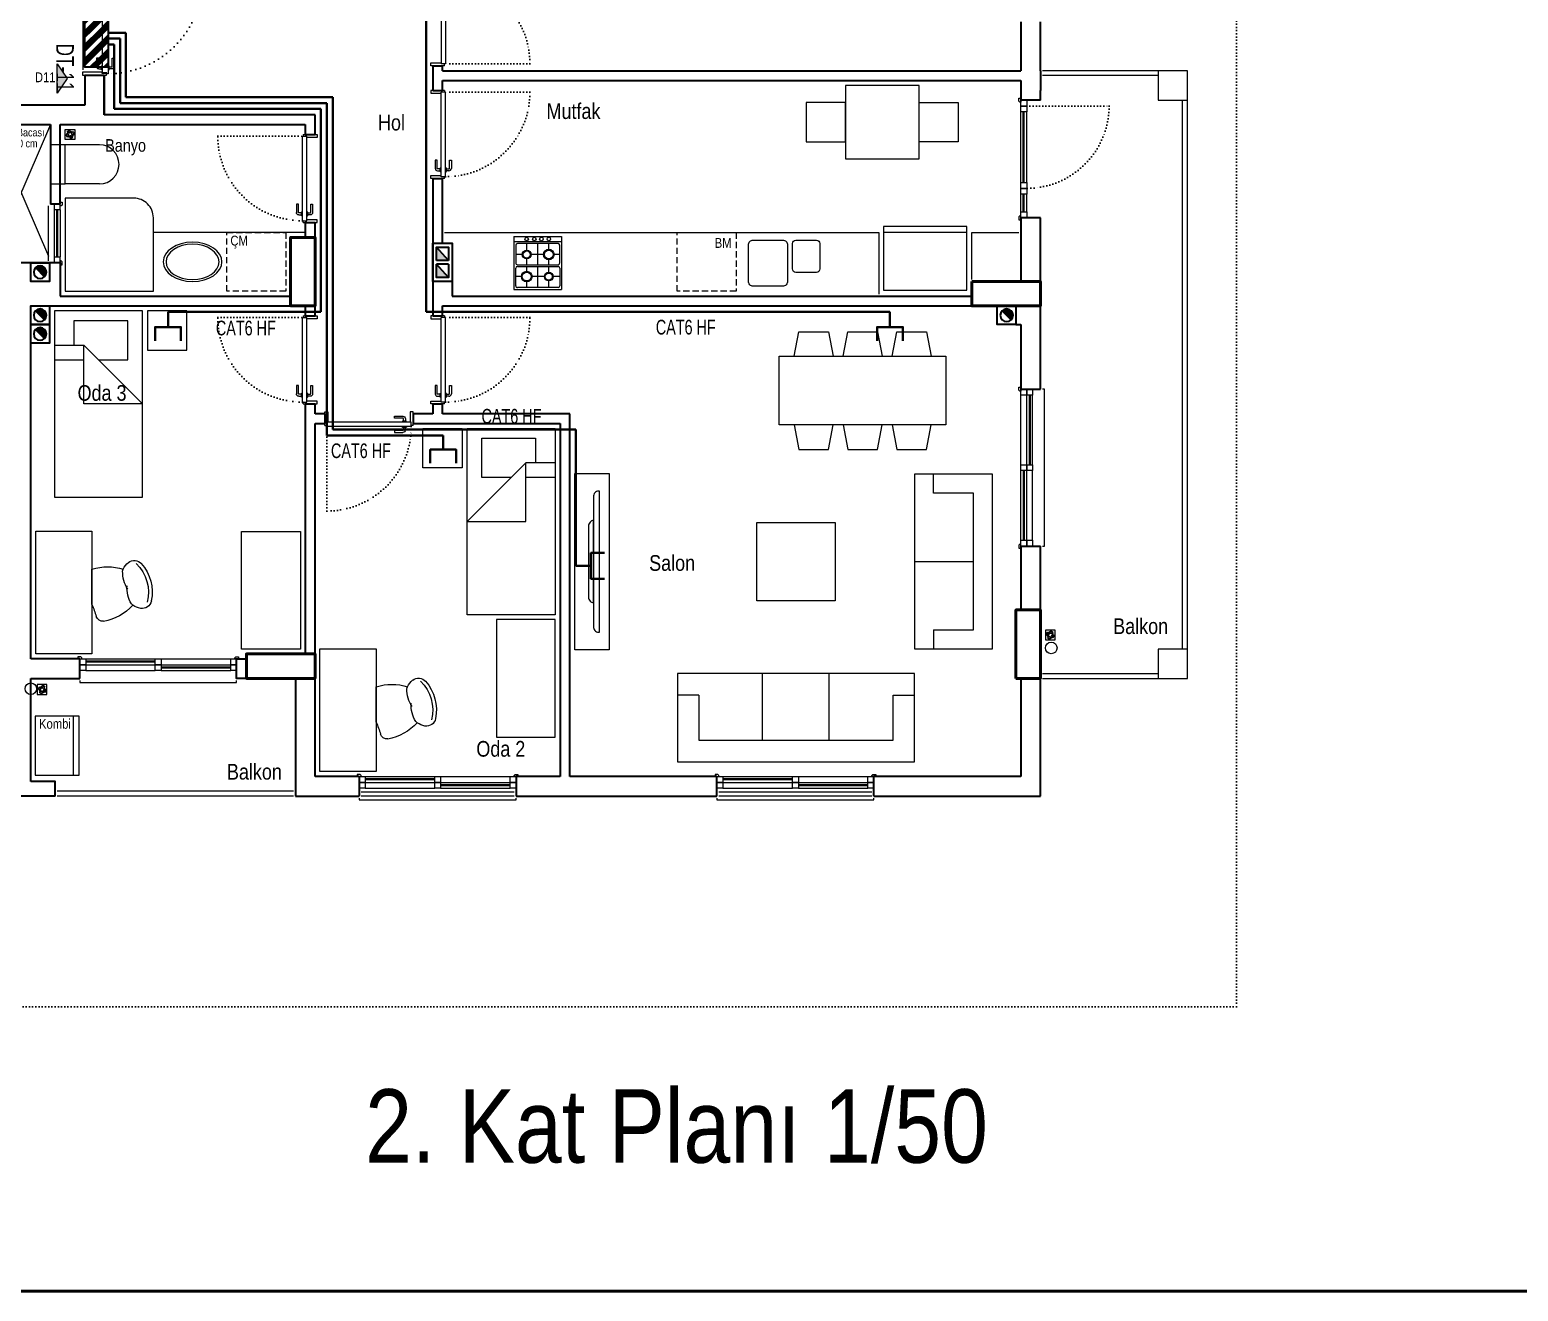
# Model space of a CAD drawing. Header units: millimetres. Extents: x 1852829 to 1882754, y -270850 to -231658.
# Drawn here: x 1865972 to 1867490, y -259851 to -258564 of the extents above; entities that cross this region are included whole.
import ezdxf
from ezdxf.enums import TextEntityAlignment as Align

# ---------------------------------------------------------------- set-up
doc = ezdxf.new("R2010")
doc.units = ezdxf.units.MM
for name, pattern in [('CONTINOUS', [0]), ('CONTINU', [0]), ('DOT', [0.25, 0, -0.25]), ('izdüşüm arka', [3.175, 0, -3.175]), ('izdüşüm ön', [9.525, 6.35, -3.175])]:
    doc.linetypes.add(name, pattern=pattern)
for name, color, linetype, lineweight in [('a_ba', 6, 'Continuous', 50), ('a_doğrama', 251, 'Continuous', 20), ('a_duvar', 251, 'Continuous', 35), ('a_görünüş', 32, 'Continuous', 25), ('a_görünüş_ince', 8, 'Continuous', 20), ('a_izdüşüm_arka', 251, 'izdüşüm arka', 30), ('a_izdüşüm_ön', 6, 'izdüşüm ön', 9), ('a_not_mahal', 253, 'Continuous', 5), ('a_not_misc', 144, 'Continuous', 5), ('a_not_text', 7, 'Continuous', 13), ('a_tefriş', 8, 'Continuous', 20), ('a_çerçeve_line', 7, 'Continuous', 50), ('Aydınlatma', 4, 'CONTINOUS', 35), ('m_yib', 65, 'Continuous', 20), ('Priz', 6, 'CONTINOUS', 40), ('Telefon', 2, 'CONTINOUS', 40)]:
    doc.layers.add(name, color=color, linetype=linetype, lineweight=lineweight)
doc.styles.add('Grupcad', font='arial.ttf', dxfattribs={"width": 0.7})
doc.styles.add('ROMANTUR', font='arial.ttf', dxfattribs={"width": 0.7})
doc.styles.get("Standard").update_dxf_attribs({"font": 'ARIALN.TTF'})

# ---------------------------------------------------------------- blocks, each defined once
blk = doc.blocks.new('M1')
at = {"layer": 'a_doğrama', "linetype": 'Continuous'}
for p, q in [((-24, 6), (-30, 6)), ((-30, 0), (-30, 6)), ((-24, 0), (-30, 0)), ((-24, 0), (-24, 6)), ((30, 6), (24, 6)), ((24, 6), (24, 0)), ((30, 0), (30, 6)), ((30, 0), (24, 0))]:
    blk.add_line(p, q, dxfattribs=at)
at = {"layer": 'a_doğrama'}
for p, q in [((24, 3.5), (-24, 3.5)), ((24, 2.5), (-24, 2.5))]:
    blk.add_line(p, q, dxfattribs=at)
for points in [[(-28, -1), (-28, 0), (-32, 0), (-32, -2), (-29, -2)], [(28, -1), (28, 0), (32, 0), (32, -2), (29, -2)]]:
    blk.add_lwpolyline(points, close=True, dxfattribs=at)
at = {"layer": 'a_görünüş_ince'}
for p, q in [((24, 6), (-24, 6)), ((-24, 0), (24, 0))]:
    blk.add_line(p, q, dxfattribs=at)
blk = doc.blocks.new('K1')
at = {"layer": 'a_doğrama', "color": 251}
for points in [[(-17.5, -2.5), (-22, -2.5), (-22, 0), (2, 0), (2, -4), (-17.5, -4), (-17.5, -2.5)], [(-27.5, -93.1), (-25, -93.1)], [(-17.5, -97.5), (-22, -97.5), (-22, -100), (2, -100), (2, -96), (-17.5, -96), (-17.5, -97.5)], [(-14.5, -93.1), (-17, -93.1)]]:
    blk.add_lwpolyline(points, dxfattribs=at)
blk.add_lwpolyline([(-18, -14), (-18, -4), (-18, -3), (-22.5, -3), (-22.5, -2.5), (-22.5, -2), (-24, -2), (-24, -2.5), (-24, -12.5), (-24, -88), (-24, -97.5), (-24, -98), (-22.5, -98), (-22.5, -97.5), (-22.5, -97), (-18, -97), (-18, -96), (-18, -86.5)], close=True, dxfattribs=at)
for points in [[(-25, -91.1), (-27.5, -91.1, -0.414214), (-28, -90.6), (-28, -82.1), (-30, -82.1), (-30, -90.6)], [(-24, -94.1), (-24.5, -94.1, -0.414214), (-25, -93.6), (-25, -90.6, -0.414214), (-24.5, -90.1), (-24, -90.1)], [(-18, -94.1), (-17.5, -94.1, 0.414214), (-17, -93.6), (-17, -90.6, 0.414214), (-17.5, -90.1), (-18, -90.1)], [(-17, -91.1), (-14.5, -91.1, 0.414214), (-14, -90.6), (-14, -82.1), (-12, -82.1), (-12, -90.6)]]:
    blk.add_lwpolyline(points, format="xyb", dxfattribs=at)
for centre, start, end in [((-27.5, -90.6), 180, 270), ((-14.5, -90.6), 270, 0)]:
    blk.add_arc(centre, 2.5, start, end, dxfattribs=at)
at = {"layer": 'a_görünüş_ince', "color": 251}
blk.add_line((2, -6), (2, -94), dxfattribs=at)
at = {"layer": 'a_izdüşüm_arka', "color": 251, "linetype": 'DOT', "ltscale": 20}
blk.add_line((-24, -2), (-120, -2), dxfattribs=at)
blk.add_arc((-24, -2), 96, 180, 270, dxfattribs=at)
blk = doc.blocks.new('K2')
at = {"layer": 'a_doğrama', "color": 251, "linetype": 'Continuous'}
for p, q in [((-13, 88.1), (-13, 1.9)), ((-13, 88.1), (-8.5, 88.1)), ((-12, 90), (-12, 88.1)), ((-12, 90), (-10, 90)), ((-8.5, 88.1), (-8.5, 1.9)), ((-13, 1.9), (-8.5, 1.9)), ((-12, 0), (-12, 1.9)), ((-12, 0), (-10, 0))]:
    blk.add_line(p, q, dxfattribs=at)
at = {"layer": 'a_doğrama', "color": 251}
for points in [[(-14, 80.1), (-16.5, 80.1, 0.414214), (-17, 79.6), (-17, 71.1), (-19, 71.1), (-19, 79.6)], [(-13, 83.1), (-13.5, 83.1, 0.414214), (-14, 82.6), (-14, 79.6, 0.414214), (-13.5, 79.1), (-13, 79.1)], [(-8.5, 83.1), (-8, 83.1, -0.414214), (-7.5, 82.6), (-7.5, 79.6, -0.414214), (-8, 79.1), (-8.5, 79.1)], [(-7.5, 80.1), (-5, 80.1, -0.414214), (-4.5, 79.6), (-4.5, 71.1), (-2.5, 71.1), (-2.5, 79.6)]]:
    blk.add_lwpolyline(points, format="xyb", dxfattribs=at)
for points in [[(-16.5, 82.1), (-14, 82.1)], [(-5, 82.1), (-7.5, 82.1)]]:
    blk.add_lwpolyline(points, dxfattribs=at)
at = {"layer": 'a_doğrama', "color": 251, "linetype": 'Continuous'}
for points in [[(0, 90), (2, 90), (2, 87), (-8.5, 87)], [(0, 0), (2, 0), (2, 3), (-8.5, 3)]]:
    blk.add_lwpolyline(points, dxfattribs=at)
at = {"layer": 'a_doğrama', "color": 251}
for centre, start, end in [((-16.5, 79.6), 90, 180), ((-5, 79.6), 0, 90)]:
    blk.add_arc(centre, 2.5, start, end, dxfattribs=at)
at = {"layer": 'a_izdüşüm_arka', "color": 251}
blk.add_lwpolyline([(-99.2, 1.9), (-13, 1.9)], dxfattribs=at)
blk.add_arc((-13, 1.9), 86.2, 90, 180, dxfattribs=at)
blk = doc.blocks.new('klozet')
at = {"layer": 'a_tefriş'}
blk.add_line((20, 0), (-20, 0), dxfattribs=at)
for points in [[(-20, 0), (-20, -15), (20, -15), (20, 0)], [(-20, -50), (-20, -15)], [(20, -50), (20, -15)]]:
    blk.add_lwpolyline(points, dxfattribs=at)
blk.add_arc((0, -50), 20, 180, 360, dxfattribs=at)
blk = doc.blocks.new('160p')
at = {"layer": 'a_doğrama', "color": 251}
for points in [[(-6, -6), (-6, 0), (-12, 0), (-12, -6)], [(0, -6), (0, 0), (-6, 0), (-6, -6)], [(-6, -83), (-6, -77), (-12, -77), (-12, -83)], [(0, -83), (0, -77), (-6, -77), (-6, -83)], [(-6, -160), (-6, -154), (-12, -154), (-12, -160)], [(0, -160), (0, -154), (-6, -154), (-6, -160)]]:
    blk.add_lwpolyline(points, close=True, dxfattribs=at)
for points in [[(2, -1), (2, 2), (0, 2), (0, -2), (1, -2), (2, -1)], [(-9.5, -6), (-9.5, -77)], [(-8.5, -6), (-8.5, -77)], [(-3.5, -83), (-3.5, -154)], [(-2.5, -83), (-2.5, -154)], [(2, -159), (2, -162), (0, -162), (0, -158), (1, -158), (2, -159)]]:
    blk.add_lwpolyline(points, dxfattribs=at)
at = {"layer": 'a_görünüş_ince', "color": 251}
for points in [[(-22, -160), (-24, -160), (-24, 0), (-22, 0)], [(-12, -77), (-12, -6)], [(-6, -77), (-6, -6)], [(-6, -77), (-6, -6)], [(0, -77), (0, -6)], [(-12, -154), (-12, -83)], [(-6, -154), (-6, -83)], [(-6, -154), (-6, -83)], [(0, -154), (0, -83)]]:
    blk.add_lwpolyline(points, dxfattribs=at)
blk = doc.blocks.new('kapı_120_c_blok')
at = {"layer": 'a_doğrama', "color": 251}
for points in [[(-2, 119), (-2, 122), (0, 122), (0, 118), (-1, 118), (-2, 119)], [(2.5, 114), (2.5, 96)], [(3.5, 114), (3.5, 96)], [(2.5, 84), (2.5, 12)], [(3.5, 84), (3.5, 12)], [(-2, 1), (-2, -2), (0, -2), (0, 2), (-1, 2), (-2, 1)]]:
    blk.add_lwpolyline(points, dxfattribs=at)
for points in [[(0, 114), (6, 114), (6, 120), (0, 120)], [(0, 90), (6, 90), (6, 96), (0, 96)], [(0, 84), (6, 84), (6, 90), (0, 90)], [(0, 6), (6, 6), (6, 12), (0, 12)], [(0, 0), (6, 0), (6, 6), (0, 6)]]:
    blk.add_lwpolyline(points, close=True, dxfattribs=at)
at = {"layer": 'a_görünüş_ince', "color": 251}
for points in [[(0, 114), (0, 96)], [(6, 114), (6, 96)], [(0, 84), (0, 12)], [(6, 84), (6, 12)]]:
    blk.add_lwpolyline(points, dxfattribs=at)
at = {"layer": 'a_izdüşüm_arka', "color": 251}
blk.add_lwpolyline([(6, 6), (90, 6)], dxfattribs=at)
blk.add_arc((6, 6), 84, 0, 90, dxfattribs=at)
blk = doc.blocks.new('baca_şönt')
at = {"layer": 'a_duvar'}
h = blk.add_hatch(color=256, dxfattribs=at)
h.dxf.hatch_style = 1
h.paths.add_polyline_path([(21.5, -5), (21.5, -17), (35, -17)])
h.paths.add_polyline_path([(4, -5), (4, -17), (17.5, -17)])
for p, q in [((4, -5), (17.5, -17)), ((17.5, -5), (17.5, -17)), ((21.5, -5), (21.5, -17)), ((21.5, -5), (35, -17))]:
    blk.add_line(p, q, dxfattribs=at)
blk.add_lwpolyline([(0, -21), (39, -21), (39, -1), (0, -1)], close=True, dxfattribs=at)
for points in [[(17.5, -5), (4, -5), (4, -17), (17.5, -17)], [(21.5, -17), (35, -17), (35, -5), (21.5, -5)]]:
    blk.add_lwpolyline(points, dxfattribs=at)
blk = doc.blocks.new('baca_müstakil')
at = {"layer": 'a_duvar'}
h = blk.add_hatch(color=256, dxfattribs=at)
h.dxf.hatch_style = 1
h.paths.add_polyline_path([(4.9, -4.9, 0.198912), (3, -9.5, 0.668179), (14.1, -14.1)])
blk.add_line((4.9, -4.9), (14.1, -14.1), dxfattribs=at)
blk.add_lwpolyline([(0, -19), (19, -19), (19, 0), (0, 0)], close=True, dxfattribs=at)
blk.add_circle((9.5, -9.5), 6.5, dxfattribs=at)
blk = doc.blocks.new('A$C2A0A03CE')
at = {"layer": 'a_tefriş'}
for p, q in [((-54, -24.3), (-54, 24.3)), ((-54, 24.3), (0, 24.3)), ((-48.6, 24.3), (-48.6, -24.3)), ((-46.8, 20.7), (-46.8, -20.7)), ((-27, 22.5), (-45, 22.5)), ((-35.6, 22.5), (-35.6, 15.7)), ((-25.2, -20.7), (-25.2, 20.7)), ((-23.4, -20.7), (-23.4, 20.7)), ((-21.6, 22.5), (-3.6, 22.5)), ((-13.1, 22.5), (-13.1, 14.8)), ((-1.8, 20.7), (-1.8, -20.7)), ((0, -24.3), (0, 24.3)), ((-40, 11.2), (-46.8, 11.2)), ((-25.2, 0), (-46.8, 0)), ((-35.6, 6.8), (-35.6, -7.7)), ((-25.2, 11.2), (-31, 11.2)), ((-16.6, 11.2), (-23.4, 11.2)), ((-1.8, 0), (-23.4, 0)), ((-13.1, 7.7), (-13.1, -6.8)), ((-1.8, 11.2), (-9.4, 11.2)), ((-39.1, -11.3), (-46.8, -11.3)), ((-35.6, -14.9), (-35.6, -22.5)), ((-25.2, -11.3), (-31.9, -11.3)), ((-17.5, -11.3), (-23.4, -11.3)), ((-1.8, -11.3), (-8.5, -11.3)), ((-54, -24.3), (0, -24.3)), ((-45, -22.5), (-27, -22.5)), ((-3.6, -22.5), (-21.6, -22.5)), ((-13.1, -15.7), (-13.1, -22.5))]:
    blk.add_line(p, q, dxfattribs=at)
for centre, radius in [((-35.6, 11.2), 5.4), ((-35.6, 11.2), 4.5), ((-13.1, 11.2), 4.5), ((-51.4, 11.2), 1.8), ((-51.4, 3.7), 1.8), ((-13.1, 11.2), 3.6), ((-51.4, -3.5), 1.8), ((-51.4, -11.3), 1.8), ((-35.6, -11.3), 4.5), ((-35.6, -11.3), 3.6), ((-13.1, -11.3), 5.4), ((-13.1, -11.3), 4.5)]:
    blk.add_circle(centre, radius, dxfattribs=at)
for centre, start, end in [((-45, 20.7), 90, 180), ((-27, 20.7), 0, 90), ((-21.6, 20.7), 90, 180), ((-3.6, 20.7), 0, 90), ((-45, -20.7), 180, 270), ((-27, -20.7), 270, 0), ((-21.6, -20.7), 180, 270), ((-3.6, -20.7), 270, 0)]:
    blk.add_arc(centre, 1.8, start, end, dxfattribs=at)
blk = doc.blocks.new('tefriş_koltuk_242x90')
at = {"layer": 'a_tefriş'}
for p, q in [((-34, -22), (-34, -90)), ((34, -22), (34, -90)), ((-99, -68), (-121, -68)), ((99, -68), (121, -68))]:
    blk.add_line(p, q, dxfattribs=at)
for points in [[(-121, -90), (-121, 0), (121, 0), (121, -90), (-121, -90)], [(-99, -68), (-99, -22), (99, -22), (99, -68)]]:
    blk.add_lwpolyline(points, dxfattribs=at)
blk = doc.blocks.new('tefriş_koltuk_202x90')
at = {"layer": 'a_tefriş'}
for p, q in [((0, -90), (0, -22)), ((-79, -68), (-101, -68)), ((79, -68), (101, -68))]:
    blk.add_line(p, q, dxfattribs=at)
for points in [[(101, -90), (101, 0), (-101, 0), (-101, -90), (101, -90)], [(79, -68), (79, -22), (-79, -22), (-79, -68)]]:
    blk.add_lwpolyline(points, dxfattribs=at)
blk = doc.blocks.new('tefirş_tv')
at = {"layer": 'a_tefriş'}
for points in [[(35, 10), (35, 10, 0.414214), (30, 15), (-30, 15, 0.414214), (-35, 10), (-35, 10)], [(60, 4), (60, 5, 0.414214), (55, 10), (-55, 10, 0.414214), (-60, 5), (-60, 4)]]:
    blk.add_lwpolyline(points, format="xyb", close=True, dxfattribs=at)
blk = doc.blocks.new('tefriş_yatak tek')
at = {"layer": 'a_tefriş'}
for points in [[(0, -0.45), (-1.9, -0.45), (-1.9, 0.45), (0, 0.45)], [(-1.9, -0.5), (-1.5, -0.5), (-1.5, -0.9), (-1.9, -0.9)]]:
    blk.add_lwpolyline(points, close=True, dxfattribs=at)
for points in [[(-1.55, 0.45), (-1.55, 0.15), (-0.95, -0.45), (-0.95, 0.15), (-1.55, 0.15)], [(-1.4, 0.45), (-1.4, 0.15)], [(-1.4, 0), (-1.4, -0.3), (-1.8, -0.3), (-1.8, 0.25), (-1.55, 0.25)]]:
    blk.add_lwpolyline(points, dxfattribs=at)
blk = doc.blocks.new('tefriş_sandalye')
at = {"layer": 'a_tefriş'}
blk.add_line((0, -18), (0, 18), dxfattribs=at)
at = {"layer": 'a_tefriş', "extrusion": (0, 0, -1)}
for centre, major_axis, start_param, end_param in [((16, -34.3), (38.7, 38.7), 5.200723, 5.79406), ((62.1, 15.1), (21.8, -21.8), 1.757107, 2.385975), ((62.1, 15.1), (21.8, -21.8), 1.757107, 2.385975), ((48.7, 10.5), (13, -13), 2.664537, 2.7784), ((48.7, 10.5), (13, -13), 2.664537, 2.7784), ((48.7, 10.5), (13, -13), 2.7784, 3.245118), ((43.2, 17.3), (6.76, 6.76), 4.815914, 6.34704), ((16.9, -5.5), (28.8, 28.8), 6.26556, 7.321949), ((16.9, -5.5), (28.8, 28.8), 6.26556, 7.321949), ((17, -5.7), (31.4, -31.4), -1.506941, -0.587454), ((66.5, -1.2), (21.8, -21.8), 1.802816, 2.431683), ((66.5, -1.2), (21.8, -21.8), 1.802816, 2.431683), ((51.2, -12.6), (6.76, -6.76), -0.587454, 0.943672), ((-154, -79.7), (117.3, -117.3), -1.166716, -1.087708), ((11.1, -28.2), (4.99, -4.99), 0.687369, 2.053884), ((1.8, 18.5), (38.7, -38.7), -0.034473, 0.601946), ((52.6, -3.9), (13, -13), 1.410391, 1.524253), ((52.6, -3.9), (13, -13), 1.410391, 1.524253), ((52.6, -3.9), (13, 13), 2.514469, 2.981187)]:
    blk.add_ellipse(centre, major_axis=major_axis, ratio=1, start_param=start_param, end_param=end_param, dxfattribs=at)
blk = doc.blocks.new('tefriş_süzgeç')
at = {"layer": 'a_tefriş'}
for p, q in [((5, 0), (-5, 0)), ((-5, 0), (-5, -10)), ((5, -10), (5, 0)), ((-5, -10), (5, -10)), ((-3.6, -5.1), (-4.1, -5.1)), ((-2.6, -5.1), (-3.1, -5.1)), ((-2.5, -2.5), (-2.9, -2.2)), ((-2.6, -7.6), (-2.9, -7.9)), ((-2, -3.3), (-2.3, -3)), ((-1.9, -6.9), (-2.2, -7.2)), ((-1.6, -5.1), (-2.1, -5.1)), ((-1.2, -3.9), (-1.5, -3.6)), ((-1.2, -6.2), (-1.5, -6.5)), ((-0.2, -2.5), (-0.2, -2)), ((-0.1, -1.5), (-0.1, -1)), ((-0.1, -3), (-0.1, -3.5)), ((-0.1, -6.6), (-0.1, -7.1)), ((-0.1, -7.6), (-0.1, -8.1)), ((-0.1, -8.6), (-0.1, -9.1)), ((1, -4), (1.4, -3.6)), ((1.1, -6.2), (1.4, -6.5)), ((1.5, -5.1), (2, -5.1)), ((1.7, -3.3), (2.1, -2.9)), ((1.8, -6.9), (2.1, -7.2)), ((2.5, -2.5), (2.8, -2.2)), ((2.5, -5.1), (3, -5.1)), ((2.5, -7.5), (2.8, -7.9)), ((3.5, -5.1), (4, -5.1))]:
    blk.add_line(p, q, dxfattribs=at)
for centre, radius, start, end in [((-0.1, -5.1), 4.06, 134.2896, 180), ((-0.1, -5.1), 3.56, 134.2896, 180), ((-0.1, -5.1), 3.06, 180, 225), ((-0.1, -5.1), 4.06, 225, 270), ((-0.1, -5.1), 2.56, 180, 225), ((-0.1, -5.1), 3.56, 225, 270), ((-0.4, -4.4), 2.4, 84.5943, 143.2016), ((-0.1, -5.1), 2.06, 134.2896, 180), ((-0.1, -5), 2.44, 90.343, 138.1212), ((-0.1, -5.1), 1.56, 134.2896, 180), ((-0.1, -5.1), 2.06, 225, 270), ((-0.1, -5.1), 1.56, 225, 270), ((-0.1, -5.1), 4.06, 45, 90), ((-0.1, -5.1), 3.56, 45, 90), ((-0.1, -5.1), 2.06, 45, 90), ((-0.1, -5.1), 1.56, 45, 90), ((-0.1, -5.1), 2.56, 270, 315.7104), ((-0.1, -5.1), 3.06, 270, 315.7104), ((-0.1, -5.1), 1.56, 314.2896, 360), ((-0.1, -5.1), 2.06, 314.2896, 360), ((-0.1, -5.1), 2.56, 360, 45), ((-0.1, -5.1), 3.06, 360, 45), ((-0.1, -5.1), 3.56, 314.2896, 360), ((-0.1, -5.1), 4.06, 314.2896, 360)]:
    blk.add_arc(centre, radius, start, end, dxfattribs=at)
blk = doc.blocks.new('kombi')
at = {"layer": 'a_tefriş', "lineweight": 20}
for p, q in [((-4.8, 60), (40.2, 60)), ((-4.7, 0), (-4.8, 60)), ((1.3, 0), (1.2, 60)), ((40.2, 60), (40.3, 0)), ((69.2, 60), (69.2, 0)), ((114.2, 60), (69.2, 60)), ((108.2, 0), (108.2, 60)), ((114.2, 0), (114.2, 60)), ((40.3, 0), (-4.7, 0)), ((69.2, 0), (114.2, 0))]:
    blk.add_line(p, q, dxfattribs=at)
at = {"layer": 'a_not_mahal'}
for p in [(5, 47.3), (73.2, 47.3)]:
    blk.add_text('Kombi', height=10, dxfattribs=at).set_placement(p)
blk = doc.blocks.new('ZayıfAkımPanosu')
at = {"layer": 'Priz'}
h = blk.add_hatch(dxfattribs=at)
h.set_pattern_fill('GOST_GROUND', color=256)
h.set_pattern_definition([(45, (-1866208.597, 256590.195), (14.142135624, 0), [20]), (45, (-1866205.597, 256590.195), (14.142135624, 0), [20]), (45, (-1866202.597, 256590.195), (14.142135624, 0), [20])])
h.paths.add_polyline_path([(11.9, 41.5), (-11.9, 41.5), (-11.9, -41.5), (11.9, -41.5)])
at = {"layer": 'Aydınlatma', "color": 2, "linetype": 'CONTINU'}
blk.add_lwpolyline([(-11.9, 41.5), (11.9, 41.5), (11.9, -41.5), (-11.9, -41.5)], close=True, dxfattribs=at)
blk.add_lwpolyline([(-11.9, 41.5), (11.9, 41.5), (11.9, -41.5), (-11.9, -41.5)], close=True, dxfattribs=at)
blk.add_lwpolyline([(-11.9, 41.5), (11.9, 41.5), (11.9, -41.5), (-11.9, -41.5)], close=True, dxfattribs=at)
blk.add_lwpolyline([(-11.9, 41.5), (11.9, 41.5), (11.9, -41.5), (-11.9, -41.5)], close=True, dxfattribs=at)
blk.add_lwpolyline([(-11.9, 41.5), (11.9, 41.5), (11.9, -41.5), (-11.9, -41.5)], close=True, dxfattribs=at)
at = {"layer": 'Aydınlatma', "color": 6, "linetype": 'CONTINU'}
blk.add_lwpolyline([(-11.9, 41.5), (11.9, 41.5), (11.9, -41.5), (-11.9, -41.5)], close=True, dxfattribs=at)
blk = doc.blocks.new('TELEFON PRIZI')
at = {"layer": 'Telefon', "linetype": 'CONTINU'}
blk.add_lwpolyline([(13.2, 13.9), (13.2, 0), (-13.2, 0), (-13.2, 13.9)], dxfattribs=at)

msp = doc.modelspace()

# ---------------------------------------------------------------- hatches: boundary and pattern name
at = {"layer": 'a_not_misc'}
h = msp.add_hatch(color=256, dxfattribs=at)
h.dxf.hatch_style = 1
h.paths.add_polyline_path([(1865999.7, -258599.2), (1866009.7, -258614.2), (1865999.7, -258629.2)])

# ---------------------------------------------------------------- linework, layer by layer
at = {"layer": 'a_ba', "color": 253}
for points in [[(1866237.7, -258846.2), (1866262.7, -258846.2), (1866262.7, -258776.2), (1866237.7, -258776.2)], [(1866932.7, -258821.2), (1866932.7, -258846.2), (1867002.7, -258846.2), (1867002.7, -258821.2)], [(1866977.7, -259226.2), (1867002.7, -259226.2), (1867002.7, -259156.2), (1866977.7, -259156.2)], [(1866262.7, -259226.2), (1866262.7, -259201.2), (1866192.7, -259201.2), (1866192.7, -259226.2)]]:
    msp.add_lwpolyline(points, close=True, dxfattribs=at)
at = {"layer": 'a_duvar'}
for p, q in [((1866982.7, -258556.2), (1866982.7, -258606.2)), ((1867002.7, -258606.2), (1867002.7, -258556.2)), ((1866382.7, -258601.2), (1866382.7, -258626.2)), ((1866392.7, -258606.2), (1866392.7, -258601.2)), ((1866392.7, -258606.2), (1866982.7, -258606.2)), ((1867002.7, -258606.2), (1867002.7, -258606.2)), ((1867002.7, -258606.2), (1867002.7, -258626.2)), ((1866027.7, -258611.2), (1866027.7, -258641.4)), ((1866047.7, -258611.2), (1866027.7, -258611.2)), ((1866047.7, -258611.2), (1866027.7, -258611.2)), ((1866047.7, -258651.2), (1866047.7, -258611.2)), ((1866047.7, -258611.2), (1866047.7, -258651.2)), ((1866392.7, -258626.2), (1866392.7, -258616.2)), ((1866392.7, -258616.2), (1866982.7, -258616.2)), ((1866982.7, -258616.2), (1866982.7, -258636.2)), ((1867002.7, -258626.2), (1867002.7, -258626.2)), ((1867002.7, -258636.2), (1867002.7, -258626.2)), ((1866027.7, -258641.4), (1865907.7, -258641.4)), ((1866262.7, -258651.2), (1866047.7, -258651.2)), ((1866262.7, -258671.2), (1866262.7, -258651.2)), ((1865932.7, -258661.2), (1865992.7, -258661.2)), ((1865992.7, -258661.2), (1865992.7, -258742.2)), ((1866002.7, -258661.2), (1866252.7, -258661.2)), ((1866002.7, -258742.2), (1866002.7, -258661.2)), ((1866252.7, -258661.2), (1866252.7, -258671.2)), ((1866382.7, -258716.2), (1866382.7, -258856.2)), ((1866392.7, -258782.2), (1866392.7, -258716.2)), ((1866252.7, -258761.2), (1866252.7, -258776.2)), ((1866262.7, -258856.2), (1866262.7, -258761.2)), ((1866982.7, -258756.2), (1866982.7, -258821.2)), ((1867002.7, -258931.2), (1867002.7, -258756.2)), ((1866002.7, -258836.2), (1866237.7, -258836.2)), ((1866402.7, -258836.2), (1866932.7, -258836.2)), ((1865972.7, -259206.2), (1865972.7, -258846.2)), ((1865972.7, -258846.2), (1866252.7, -258846.2)), ((1866252.7, -258846.2), (1866252.7, -258856.2)), ((1866392.7, -258846.2), (1866982.7, -258846.2)), ((1866392.7, -258856.2), (1866392.7, -258846.2)), ((1866982.7, -258865.2), (1866982.7, -258931.2)), ((1866252.7, -258946.2), (1866252.7, -259201.2)), ((1866262.7, -258956.2), (1866262.7, -258946.2)), ((1866272.7, -258956.2), (1866262.7, -258956.2)), ((1866382.7, -258956.2), (1866362.7, -258956.2)), ((1866382.7, -258946.2), (1866382.7, -258956.2)), ((1866392.7, -258956.2), (1866392.7, -258946.2)), ((1866522.7, -258956.2), (1866392.7, -258956.2)), ((1866522.7, -259326.2), (1866522.7, -258956.2)), ((1866262.7, -258966.2), (1866272.7, -258966.2)), ((1866262.7, -259326.2), (1866262.7, -258966.2)), ((1866362.7, -258966.2), (1866512.7, -258966.2)), ((1866512.7, -258966.2), (1866512.7, -259326.2)), ((1866982.7, -259091.2), (1866982.7, -259156.2)), ((1867002.7, -259206.2), (1867002.7, -259091.2)), ((1866022.7, -259206.2), (1865972.7, -259206.2)), ((1865972.7, -259331.2), (1865972.7, -259226.2)), ((1865972.7, -259226.2), (1866022.7, -259226.2)), ((1866242.7, -259226.2), (1866242.7, -259346.2)), ((1866982.7, -259226.2), (1866982.7, -259326.2)), ((1867002.7, -259346.2), (1867002.7, -259226.2)), ((1866307.7, -259326.2), (1866262.7, -259326.2)), ((1866512.7, -259326.2), (1866467.7, -259326.2)), ((1866672.7, -259326.2), (1866522.7, -259326.2)), ((1866982.7, -259326.2), (1866832.7, -259326.2)), ((1865997.7, -259346.2), (1865927.7, -259346.2)), ((1866242.7, -259346.2), (1866307.7, -259346.2)), ((1866467.7, -259346.2), (1866672.7, -259346.2)), ((1866832.7, -259346.2), (1867002.7, -259346.2))]:
    msp.add_line(p, q, dxfattribs=at)
for points in [[(1866382.7, -258601.2), (1866392.7, -258601.2)], [(1866382.7, -258626.2), (1866392.7, -258626.2)], [(1867002.7, -258636.2), (1866982.7, -258636.2)], [(1866252.7, -258671.2), (1866262.7, -258671.2)], [(1866382.7, -258716.2), (1866392.7, -258716.2)], [(1866002.7, -258742.2), (1865992.7, -258742.2)], [(1866252.7, -258761.2), (1866262.7, -258761.2)], [(1867002.7, -258756.2), (1866982.7, -258756.2)], [(1866002.7, -258802.2), (1865922.7, -258802.2)], [(1866002.7, -258802.2), (1866002.7, -258836.2)], [(1866402.7, -258821.2), (1866402.7, -258836.2)], [(1866252.7, -258856.2), (1866262.7, -258856.2)], [(1866382.7, -258856.2), (1866392.7, -258856.2)], [(1866977.7, -258865.2), (1866982.7, -258865.2)], [(1866982.7, -258931.2), (1867002.7, -258931.2)], [(1866252.7, -258946.2), (1866262.7, -258946.2)], [(1866272.7, -258956.2), (1866272.7, -258966.2)], [(1866362.7, -258956.2), (1866362.7, -258966.2)], [(1866382.7, -258946.2), (1866392.7, -258946.2)], [(1866982.7, -259091.2), (1867002.7, -259091.2)], [(1866022.7, -259226.2), (1866022.7, -259206.2)], [(1866192.7, -259226.2), (1866182.7, -259226.2), (1866182.7, -259206.2), (1866192.7, -259206.2)], [(1865997.7, -259346.2), (1865997.7, -259331.2), (1865972.7, -259331.2)], [(1866307.7, -259326.2), (1866307.7, -259346.2)], [(1866467.7, -259326.2), (1866467.7, -259346.2)], [(1866672.7, -259346.2), (1866672.7, -259326.2)], [(1866832.7, -259346.2), (1866832.7, -259326.2)]]:
    msp.add_lwpolyline(points, dxfattribs=at)
at = {"layer": 'a_görünüş', "color": 251}
for points in [[(1867122.7, -258606.2), (1867004.7, -258606.2)], [(1867122.7, -258611.2), (1867004.7, -258611.2)], [(1867147.7, -259196.2), (1867147.7, -258636.2)], [(1867152.7, -259196.2), (1867152.7, -258636.2)], [(1867004.7, -259221.2), (1867122.7, -259221.2)], [(1867004.7, -259226.2), (1867122.7, -259226.2)], [(1866240.7, -259341.2), (1865999.7, -259341.2)], [(1866240.7, -259346.2), (1865999.7, -259346.2)], [(1866465.7, -259342.2), (1866309.7, -259342.2)], [(1866465.7, -259346.2), (1866309.7, -259346.2)], [(1866830.7, -259342.2), (1866674.7, -259342.2)], [(1866830.7, -259346.2), (1866674.7, -259346.2)]]:
    msp.add_lwpolyline(points, dxfattribs=at)
for points in [[(1867122.7, -258636.2), (1867152.7, -258636.2), (1867152.7, -258606.2), (1867122.7, -258606.2)], [(1867122.7, -259226.2), (1867152.7, -259226.2), (1867152.7, -259196.2), (1867122.7, -259196.2)]]:
    msp.add_lwpolyline(points, close=True, dxfattribs=at)
at = {"layer": 'a_görünüş_ince'}
msp.add_line((1865990.7, -258800.2), (1865990.7, -258744.2), dxfattribs=at)
at = {"layer": 'a_izdüşüm_arka'}
msp.add_lwpolyline([(1864722.7, -257111.2), (1867202.7, -257111.2), (1867202.7, -259561.2), (1864722.7, -259561.2)], close=True, dxfattribs=at)
at = {"layer": 'a_izdüşüm_ön', "color": 251}
for points in [[(1866232.7, -258831.2), (1866172.7, -258831.2), (1866172.7, -258771.2), (1866232.7, -258771.2)], [(1866692.2, -258771.2), (1866692.2, -258831.2), (1866632.2, -258831.2), (1866632.2, -258771.2)]]:
    msp.add_lwpolyline(points, close=True, dxfattribs=at)
at = {"layer": 'a_not_misc'}
msp.add_lwpolyline([(1865999.7, -258599.2), (1866009.7, -258614.2), (1865999.7, -258629.2), (1865999.7, -258599.2)], close=True, dxfattribs=at)
for points in [[(1865932.7, -258661.2), (1865990.7, -258795.5)], [(1865992.7, -258661.2), (1865934.7, -258795.5)]]:
    msp.add_lwpolyline(points, dxfattribs=at)
at = {"layer": 'a_tefriş'}
for p, q in [((1866394.7, -258771.2), (1866837.7, -258771.2)), ((1866932.7, -258771.2), (1866980.7, -258771.2))]:
    msp.add_line(p, q, dxfattribs=at)
for points in [[(1866878.8, -258696.2), (1866878.8, -258621.2), (1866803.8, -258621.2), (1866803.8, -258696.2)], [(1866803.8, -258678.7), (1866803.8, -258638.7), (1866763.8, -258638.7), (1866763.8, -258678.7)], [(1866918.8, -258678.7), (1866878.8, -258678.7), (1866878.8, -258638.7), (1866918.8, -258638.7)], [(1866906.3, -258967.5), (1866736.3, -258967.5), (1866736.3, -258897.5), (1866906.3, -258897.5)], [(1866562.7, -259197), (1866527.7, -259197), (1866527.7, -259017), (1866562.7, -259017)], [(1866035.1, -259201.2), (1865977.7, -259201.2), (1865977.7, -259076.1), (1866035.1, -259076.1)], [(1866187.7, -259076.2), (1866247.7, -259076.2), (1866247.7, -259196.2), (1866187.7, -259196.2)], [(1866793.3, -259147), (1866713.3, -259147), (1866713.3, -259067), (1866793.3, -259067)], [(1866507.7, -259166.2), (1866447.7, -259166.2), (1866447.7, -259286.2), (1866507.7, -259286.2)], [(1866325.1, -259321.2), (1866267.7, -259321.2), (1866267.7, -259196.1), (1866325.1, -259196.1)]]:
    msp.add_lwpolyline(points, close=True, dxfattribs=at)
msp.add_lwpolyline([(1866007.7, -258831.2), (1866097.7, -258831.2), (1866097.7, -258756.2, 0.414214), (1866077.7, -258736.2), (1866007.7, -258736.2)], format="xyb", close=True, dxfattribs=at)
for points in [[(1866252.7, -258771.2), (1866097.7, -258771.2)], [(1866837.7, -258771.2), (1866837.7, -258834.2)], [(1866927.7, -258830.2), (1866927.7, -258765.2), (1866842.7, -258765.2), (1866842.7, -258830.2), (1866927.7, -258830.2), (1866927.7, -258771.2), (1866842.7, -258771.2)], [(1866932.7, -258819.2), (1866932.7, -258771.2)], [(1866751.3, -258897.5), (1866756.3, -258872.5), (1866786.3, -258872.5), (1866791.3, -258897.5)], [(1866801.3, -258897.5), (1866806.3, -258872.5), (1866836.3, -258872.5), (1866841.3, -258897.5)], [(1866851.3, -258897.5), (1866856.3, -258872.5), (1866886.3, -258872.5), (1866891.3, -258897.5)], [(1866751.3, -258967.5), (1866756.3, -258992.5), (1866786.3, -258992.5), (1866791.3, -258967.5)], [(1866801.3, -258967.5), (1866806.3, -258992.5), (1866836.3, -258992.5), (1866841.3, -258967.5)], [(1866851.3, -258967.5), (1866856.3, -258992.5), (1866886.3, -258992.5), (1866891.3, -258967.5)]]:
    msp.add_lwpolyline(points, dxfattribs=at)
for points in [[(1866744.7, -258821, -0.414214), (1866739.7, -258826), (1866709.7, -258826, -0.414214), (1866704.7, -258821), (1866704.7, -258784, -0.414214), (1866709.7, -258779), (1866739.7, -258779, -0.414214), (1866744.7, -258784), (1866744.7, -258821)], [(1866777.7, -258808.4, -0.414214), (1866774.2, -258811.9), (1866753.2, -258811.9, -0.414214), (1866749.7, -258808.4), (1866749.7, -258782.5, -0.414214), (1866753.2, -258779), (1866774.2, -258779, -0.414214), (1866777.7, -258782.5), (1866777.7, -258808.4)]]:
    msp.add_lwpolyline(points, format="xyb", dxfattribs=at)
at = {"layer": 'a_tefriş', "extrusion": (0, 0, -1)}
for major_axis in [(-30, 0), (-27, 0)]:
    msp.add_ellipse((1866137.7, -258801.2), major_axis=major_axis, ratio=0.666667, dxfattribs=at)
at = {"layer": 'a_çerçeve_line'}
msp.add_lwpolyline([(1872123.9, -259851.4), (1872123.9, -256851.4), (1853005.4, -256851.4), (1853005.4, -259851.4)], close=True, dxfattribs=at)
at = {"layer": 'm_yib'}
for centre in [(1867013.7, -259195.1), (1867013.7, -259195.1), (1865972.7, -259236.7)]:
    msp.add_circle(centre, 5.92, dxfattribs=at)
at = {"layer": 'Telefon'}
for p, q in [((1866376, -258852.2), (1866376, -258513.2)), ((1866051.7, -258567.4), (1866069.7, -258567.4)), ((1866051.7, -258573.4), (1866063.7, -258573.4)), ((1866051.7, -258579.4), (1866057.7, -258579.4)), ((1866057.7, -258579.4), (1866057.7, -258645.2)), ((1866063.7, -258573.4), (1866063.7, -258639.2)), ((1866069.7, -258567.4), (1866069.7, -258633.2)), ((1866274.7, -258639.2), (1866063.7, -258639.2)), ((1866280.7, -258633.2), (1866069.7, -258633.2)), ((1866274.7, -258978.2), (1866274.7, -258639.2)), ((1866280.7, -258972.2), (1866280.7, -258633.2)), ((1866268.7, -258645.2), (1866057.7, -258645.2)), ((1866268.7, -258852.2), (1866268.7, -258645.2)), ((1866112.7, -258867.7), (1866112.7, -258852.2)), ((1866268.7, -258852.2), (1866112.7, -258852.2)), ((1866376, -258852.2), (1866849.2, -258852.2)), ((1866849.2, -258867.7), (1866849.2, -258852.2)), ((1866280.7, -258972.2), (1866528.7, -258972.2)), ((1866528.7, -259111.3), (1866528.7, -258972.2)), ((1866274.7, -258978.2), (1866393.4, -258978.2)), ((1866393.4, -258992.7), (1866393.4, -258978.2)), ((1866544.1, -259111.3), (1866528.7, -259111.3))]:
    msp.add_line(p, q, dxfattribs=at)

# ---------------------------------------------------------------- block references
at = {"xscale": -1, "rotation": 180}
msp.add_blockref('kapı_120_c_blok', (1866982.7, -258636.2), dxfattribs=at)
msp.add_blockref('kapı_120_c_blok', (1866982.7, -258636.2), dxfattribs=at)
at = {"layer": 'a_doğrama', "xscale": -1, "rotation": 90}
msp.add_blockref('M1', (1866002.7, -258772.2), dxfattribs=at)
at = {"layer": 'a_duvar', "xscale": -1}
for name, p, rotation in [('baca_şönt', (1866403.7, -258821.2), 270), ('baca_müstakil', (1865972.7, -258802.2), 90), ('baca_müstakil', (1865972.7, -258846.2), 90), ('baca_müstakil', (1866958.7, -258846.2), 90), ('baca_müstakil', (1865972.7, -258865.2), 90), ('160p', (1866182.7, -259206.2), 270), ('160p', (1866467.7, -259326.2), 270), ('160p', (1866832.7, -259326.2), 270)]:
    msp.add_blockref(name, p, dxfattribs=dict(at, rotation=rotation))
msp.add_blockref('160p', (1866982.7, -258931.2), dxfattribs=at)
at = {"layer": 'a_duvar'}
msp.add_blockref('kombi', (1865907.9, -259324.8), dxfattribs=at)
at = {"layer": 'a_izdüşüm_arka', "ltscale": 5, "xscale": -1}
for name, p, rotation in [('K1', (1866027.7, -258511.2), 0.0007963121092924297), ('K2', (1866382.7, -258601.2), 0.0007963121093723657), ('K2', (1866262.7, -258671.2), 180.0007963121094), ('K2', (1866262.7, -258856.2), 180.0007963121094), ('K2', (1866272.7, -258956.2), 270.0007963121094)]:
    msp.add_blockref(name, p, dxfattribs=dict(at, rotation=rotation))
at = {"layer": 'a_izdüşüm_arka', "ltscale": 5, "rotation": 179.9992036878906}
for p in [(1866382.7, -258626.2), (1866382.7, -258856.2)]:
    msp.add_blockref('K2', p, dxfattribs=at)
at = {"layer": 'a_tefriş', "xscale": -1}
for name, p, rotation in [('tefriş_süzgeç', (1866007.7, -258671.2), 90), ('tefriş_koltuk_242x90', (1866753.3, -259311.2), 180)]:
    msp.add_blockref(name, p, dxfattribs=dict(at, rotation=rotation))
at = {"layer": 'a_tefriş', "color": 113}
for name, p, rotation in [('klozet', (1865992.7, -258701.7), 90.00079633946197), ('A$C2A0A03CE', (1866489.9, -258829.3), 270.0007963271045)]:
    msp.add_blockref(name, p, dxfattribs=dict(at, rotation=rotation))
at = {"layer": 'a_tefriş', "zscale": 100}
for p, xscale, yscale, rotation in [((1866041.7, -259041.2), -100.0000000000011, 100.0000000000011, 90), ((1866462.7, -259161.2), 100, 100, 270)]:
    msp.add_blockref('tefriş_yatak tek', p, dxfattribs=dict(at, xscale=xscale, yscale=yscale, rotation=rotation))
at = {"layer": 'a_tefriş', "lineweight": -3, "extrusion": (5.02899e-31, 2.24181e-16, -1), "xscale": -0.882352941176479, "yscale": 0.882352941176479, "zscale": -0.882352941176479, "rotation": 90}
msp.add_blockref('tefriş_koltuk_202x90', (-1866953.7, -259107), dxfattribs=at)
at = {"layer": 'a_tefriş', "extrusion": (0, 0, -1), "xscale": -1.2, "rotation": 270.0000016677939}
msp.add_blockref('tefirş_tv', (-1866556.7, -259107), dxfattribs=at)
at = {"layer": 'a_tefriş'}
for name, p in [('tefriş_sandalye', (1866035.1, -259132.7)), ('tefriş_süzgeç', (1867012.8, -259176.8)), ('tefriş_sandalye', (1866325.1, -259252.7))]:
    msp.add_blockref(name, p, dxfattribs=at)
at = {"layer": 'a_tefriş', "rotation": 90}
msp.add_blockref('tefriş_süzgeç', (1865979.2, -259237.5), dxfattribs=at)
at = {"layer": 'Priz'}
msp.add_blockref('ZayıfAkımPanosu', (1866039.8, -258561.2), dxfattribs=at)
at = {"layer": 'Telefon', "linetype": 'CONTINU'}
for p, rotation in [((1866112.7, -258867.7), 180), ((1866849.2, -258867.7), 180), ((1866393.4, -258992.7), 180), ((1866544.1, -259111.3), 270)]:
    msp.add_blockref('TELEFON PRIZI', p, dxfattribs=dict(at, rotation=rotation))

# ---------------------------------------------------------------- texts
at = {"layer": 'a_not_mahal'}
for s, height, p in [('Mutfak', 16, (1866498.8, -258655.4)), ('Hol', 16, (1866326.9, -258667.1)), ('Banyo', 12.8, (1866048.6, -258688.8)), ('ÇM', 10, (1866176.3, -258784.5)), ('BM', 10, (1866670.4, -258786.9)), ('Oda 3', 16, (1866020.4, -258942.9)), ('Salon', 16, (1866603.5, -259116.4)), ('Balkon', 16, (1867076.9, -259180.9)), ('Oda 2', 16, (1866427.2, -259306)), ('Balkon', 16, (1866172.8, -259329.4))]:
    msp.add_text(s, height=height, dxfattribs=at).set_placement(p)
at = {"layer": 'a_not_text'}
for s, height, p in [('D11', 10, (1865976.9, -258617.9)), ('Hava Bacası', 8, (1865934.7, -258673.2)), ('60x140 cm', 8, (1865934.7, -258684.4)), ('2. Kat Planı 1/50 ', 75, (1866313.8, -259720.3))]:
    msp.add_text(s, height=height, dxfattribs=at).set_placement(p)
at = {"layer": 'Aydınlatma', "linetype": 'CONTINU', "style": 'ROMANTUR', "width": 0.7}
msp.add_text('DT-11', height=18, rotation=270, dxfattribs=at).set_placement((1866007.6, -258602.9), align=Align.MIDDLE_CENTER)
at = {"layer": 'Telefon', "color": 4, "linetype": 'CONTINU', "style": 'Grupcad', "width": 0.7}
for p in [(1866161.5, -258868.7), (1866610.3, -258867.8), (1866432.5, -258958.7), (1866278.9, -258993.9)]:
    msp.add_text('CAT6 HF', height=15, dxfattribs=at).set_placement(p, align=Align.MIDDLE_LEFT)

doc.saveas('drawing.dxf')
